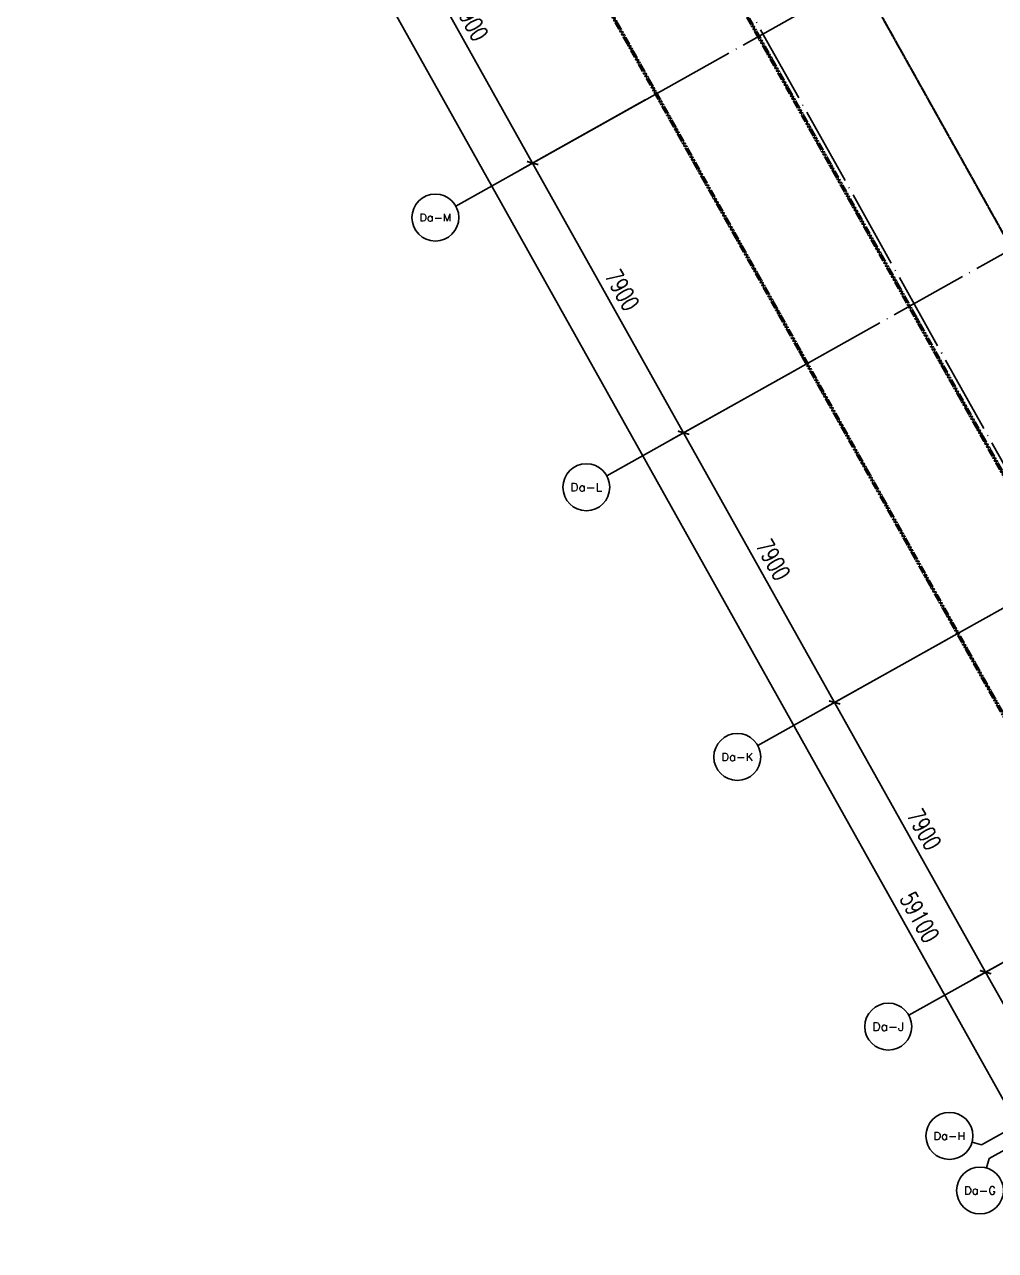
# Model space of a CAD drawing. Header units: millimetres. Extents: x 1089227 to 13101469, y 618865 to 10240562.
# Drawn here: x 1672731 to 1697552, y 4786102 to 4817436 of the extents above; entities that cross this region are included whole.
import ezdxf
from ezdxf.enums import TextEntityAlignment as Align

# ---------------------------------------------------------------- set-up
doc = ezdxf.new("R2010")
doc.units = ezdxf.units.MM
doc.header["$LTSCALE"] = 1000
doc.header["$PDMODE"] = 3
doc.header["$PDSIZE"] = 200
for name, pattern in [('A09-G-CTRL-用地红线+建筑退线_设计区$0$A02-G-MAIN-用地红线+退线_设计区$0$Redline1', [20, 10, -2, 2, -2, 2, -2]), ('A09-G-CTRL-用地红线+建筑退线_设计区$0$Controlline1', [12.8, 8, -1.6, 1.6, -1.6]), ('DOTE', [2.42, 2, -0.2, 0.02, -0.2])]:
    doc.linetypes.add(name, pattern=pattern)
doc.layers.get('0').update_dxf_attribs({"linetype": 'CONTINUOUS'})
doc.layers.get('Defpoints').update_dxf_attribs({"linetype": 'CONTINUOUS'})
doc.layers.add('A09-G-CTRL-用地红线+建筑退线_设计区$0$Z-REDL(用地红线)', color=10, linetype='CONTINUOUS', lineweight=60)
doc.layers.add('A09-G-CTRL-用地红线+建筑退线_设计区$0$Z-REDL-CTRL(建筑控制线)', color=40, linetype='CONTINUOUS', lineweight=35)
for name, color, linetype in [('AXIS', 3, 'CONTINUOUS'), ('AXIS_TEXT', 7, 'CONTINUOUS'), ('DOTE', 1, 'DOTE')]:
    doc.layers.add(name, color=color, linetype=linetype)
doc.styles.add('_TCH_AXIS', font='COMPLEX', dxfattribs={"bigfont": 'AllInOneBig.shx'})
doc.styles.add('_TCH_DIM_T3', font='SIMPLEX', dxfattribs={"width": 0.705882, "bigfont": 'AllInOneBig.shx'})
doc.styles.add('COMPLEX', font='COMPLEX', dxfattribs={"bigfont": 'AllInOneBig.shx'})
doc.dimstyles.new('_TCH_ARCH&&150', dxfattribs={"dimtxt": 446.25, "dimasz": 150, "dimexe": 375, "dimexo": 450, "dimgap": 189.375, "dimtad": 1, "dimdec": 0, "dimzin": 0, "dimdsep": 46, "dimtxsty": '_TCH_DIM_T3', "dimblk": 'ARCHTICK', "dimcen": 0.09, "dimclrt": 7, "dimazin": 2, "dimtfac": 1, "dimtdec": 0, "dimtix": 1, "dimtmove": 2, "dimatfit": 3, "dimfxl": 0, "dimtolj": 1, "dimtzin": 0, "dimarcsym": 0})

# ---------------------------------------------------------------- blocks, each defined once
blk = doc.blocks.new('0323最综用地红线')
at = {"layer": 'A09-G-CTRL-用地红线+建筑退线_设计区$0$Z-REDL(用地红线)', "color": 1, "linetype": 'A09-G-CTRL-用地红线+建筑退线_设计区$0$A02-G-MAIN-用地红线+退线_设计区$0$Redline1', "ltscale": 0.0005}
for points in [[(8183461, 3517876), (8169550, 3509328), (8160131, 3503545), (8152099, 3498611), (8138696, 3502107), (8115930, 3542824), (8115518, 3543566), (8115083, 3544303), (8114192, 3545772), (8113134, 3547397), (8112184, 3548757), (8111024, 3550345), (8109764, 3551947), (8108980, 3552895), (8108279, 3553719), (8107449, 3554647), (8106876, 3555285), (8107102, 3555445), (8142901, 3580643), (8156927, 3591183), (8157094, 3591770), (8196348, 3620115)], [(8181891, 3520433), (8167979, 3511884), (8158561, 3506101), (8151618, 3501837), (8140691, 3504687), (8118551, 3544286), (8118121, 3545058), (8117658, 3545843), (8116732, 3547370), (8115621, 3549075), (8114626, 3550500), (8113415, 3552157), (8112100, 3553830), (8111334, 3554756), (8144666, 3578217), (8159537, 3589391), (8159695, 3589947), (8198106, 3617684)]]:
    blk.add_lwpolyline(points, dxfattribs=at)
at = {"layer": 'A09-G-CTRL-用地红线+建筑退线_设计区$0$Z-REDL-CTRL(建筑控制线)', "linetype": 'A09-G-CTRL-用地红线+建筑退线_设计区$0$Controlline1', "ltscale": 0.0005, "flags": 128}
blk.add_lwpolyline([(8299567, 3686108), (8326626, 3675265), (8336400, 3687495), (8338983, 3690878), (8341712, 3688883), (8341724, 3688834), (8348492, 3681996), (8336495, 3657264), (8335815, 3655857), (8334921, 3653765), (8334408, 3652495), (8333554, 3650188), (8332762, 3647815), (8332296, 3646270), (8331866, 3644682), (8331460, 3643007), (8331063, 3641145), (8330737, 3639422), (8330293, 3636480), (8330017, 3634043), (8329761, 3630317), (8329732, 3627942), (8329763, 3625708), (8329928, 3622644), (8330113, 3620704), (8330325, 3618642), (8330653, 3615645), (8331572, 3606971), (8333151, 3600656), (8334420, 3595620), (8335099, 3592902), (8332162, 3588340), (8329462, 3587873), (8325135, 3587049), (8322510, 3586515), (8319525, 3585891), (8317926, 3585544), (8316578, 3585249), (8315535, 3585011), (8313300, 3584499), (8310791, 3583894), (8309251, 3583537), (8305740, 3582637), (8303918, 3582156), (8302104, 3581668), (8299703, 3581012), (8297227, 3580315), (8295056, 3579682), (8292998, 3579074), (8290643, 3578358), (8288572, 3577710), (8287591, 3577398), (8286161, 3576940), (8284503, 3576401), (8282624, 3575767), (8281086, 3575247), (8278146, 3574222), (8273894, 3572680), (8272471, 3572149), (8271089, 3571640), (8267888, 3570407), (8264331, 3569000), (8260702, 3567515), (8258549, 3566609), (8254947, 3565066), (8252185, 3563832), (8250834, 3563232), (8249176, 3562470), (8247994, 3561930), (8245505, 3560754), (8242980, 3559544), (8239801, 3558013), (8237959, 3557076), (8235838, 3555996), (8233384, 3554698), (8228450, 3552051), (8226178, 3550787), (8222141, 3548504), (8215629, 3544667), (8213710, 3543497), (8193657, 3531175), (8180322, 3522990), (8166408, 3514440), (8156991, 3508658), (8151138, 3505062), (8142685, 3507267), (8121171, 3545747), (8120724, 3546549), (8120233, 3547383), (8119272, 3548967), (8118108, 3550752), (8117067, 3552244), (8115806, 3553970), (8115672, 3554140), (8146431, 3575790), (8162146, 3587599), (8162295, 3588125), (8199863, 3615253), (8204215, 3618404), (8231584, 3638167), (8260590, 3655826), (8295376, 3680010)], close=True, dxfattribs=at)
blk = doc.blocks.new('_AXISO')
blk.add_circle((0, 0), 0.5)
at = {"layer": 'AXIS_TEXT', "style": 'COMPLEX', "width": 1.041667}
blk.add_attdef('A', text='', height=0.56, dxfattribs=at).set_placement((-0.25, -0.28), (0.25, -0.28), align=Align.FIT)
blk = doc.blocks.new('_ArchTick')
at = {"color": 0, "linetype": 'ByBlock', "const_width": 0.3}
blk.add_lwpolyline([(-0.71, -0.71), (0.71, 0.71)], dxfattribs=at)
blk = doc.blocks.new('*D422')
at = {"layer": 'AXIS', "color": 0, "lineweight": -2, "transparency": 16777216}
for p, q in [((-216696, -2812), (-220950, -5193)), ((-220623, -5010), (-191750, -56577)), ((-187823, -54379), (-192077, -56760))]:
    blk.add_line(p, q, dxfattribs=at)
at = {"layer": 'Defpoints', "color": 0, "transparency": 16777216}
for p in [(-216304, -2592), (-187431, -54159), (-191750, -56577)]:
    blk.add_point(p, dxfattribs=at)
at = {"layer": 'AXIS', "color": 0, "lineweight": -2, "transparency": 16777216, "xscale": 150, "yscale": 150, "zscale": 150}
for p, rotation in [((-220623, -5010), 119.2447278322573), ((-191750, -56577), 299.2447278322574)]:
    blk.add_blockref('_ArchTick', p, dxfattribs=dict(at, rotation=rotation))
at = {"layer": 'AXIS', "color": 7, "transparency": 16777216, "insert": (-205826, -30592), "char_height": 446.2, "attachment_point": 5, "rotation": 299.2447, "style": '_TCH_DIM_T3'}
blk.add_mtext('\\A1;59100', dxfattribs=at)
blk = doc.blocks.new('*D431')
at = {"layer": 'AXIS', "color": 0, "lineweight": -2, "transparency": 16777216}
for p, q in [((-201258, -30384), (-204465, -32179)), ((-204138, -31996), (-202281, -35312)), ((-199402, -33700), (-202608, -35495))]:
    blk.add_line(p, q, dxfattribs=at)
at = {"layer": 'Defpoints', "color": 0, "transparency": 16777216}
for p in [(-200866, -30164), (-199009, -33480), (-202281, -35312)]:
    blk.add_point(p, dxfattribs=at)
at = {"layer": 'AXIS', "color": 0, "lineweight": -2, "transparency": 16777216, "xscale": 150, "yscale": 150, "zscale": 150}
for p, rotation in [((-204138, -31996), 119.2447278322526), ((-202281, -35312), 299.2447278322526)]:
    blk.add_blockref('_ArchTick', p, dxfattribs=dict(at, rotation=rotation))
at = {"layer": 'AXIS', "color": 7, "transparency": 16777216, "insert": (-202850, -33452), "char_height": 446.2, "attachment_point": 5, "rotation": 299.2447, "style": '_TCH_DIM_T3'}
blk.add_mtext('\\A1;3800', dxfattribs=at)
blk = doc.blocks.new('*D432')
at = {"layer": 'AXIS', "color": 0, "lineweight": -2, "transparency": 16777216}
for p, q in [((-205118, -23491), (-208324, -25286)), ((-207997, -25103), (-204138, -31996)), ((-201258, -30384), (-204465, -32179))]:
    blk.add_line(p, q, dxfattribs=at)
at = {"layer": 'Defpoints', "color": 0, "transparency": 16777216}
for p in [(-204725, -23271), (-200866, -30164), (-204138, -31996)]:
    blk.add_point(p, dxfattribs=at)
at = {"layer": 'AXIS', "color": 0, "lineweight": -2, "transparency": 16777216, "xscale": 150, "yscale": 150, "zscale": 150}
for p, rotation in [((-207997, -25103), 119.2447278322578), ((-204138, -31996), 299.2447278322579)]:
    blk.add_blockref('_ArchTick', p, dxfattribs=dict(at, rotation=rotation))
at = {"layer": 'AXIS', "color": 7, "transparency": 16777216, "insert": (-205707, -28348), "char_height": 446.2, "attachment_point": 5, "rotation": 299.2447, "style": '_TCH_DIM_T3'}
blk.add_mtext('\\A1;7900', dxfattribs=at)
blk = doc.blocks.new('*D433')
at = {"layer": 'AXIS', "color": 0, "lineweight": -2, "transparency": 16777216}
for p, q in [((-208977, -16598), (-212184, -18393)), ((-211857, -18210), (-207997, -25103)), ((-205118, -23491), (-208324, -25286))]:
    blk.add_line(p, q, dxfattribs=at)
at = {"layer": 'Defpoints', "color": 0, "transparency": 16777216}
for p in [(-208585, -16378), (-204725, -23271), (-207997, -25103)]:
    blk.add_point(p, dxfattribs=at)
at = {"layer": 'AXIS', "color": 0, "lineweight": -2, "transparency": 16777216, "xscale": 150, "yscale": 150, "zscale": 150}
for p, rotation in [((-211857, -18210), 119.2447278322562), ((-207997, -25103), 299.2447278322562)]:
    blk.add_blockref('_ArchTick', p, dxfattribs=dict(at, rotation=rotation))
at = {"layer": 'AXIS', "color": 7, "transparency": 16777216, "insert": (-209567, -21455), "char_height": 446.2, "attachment_point": 5, "rotation": 299.2447, "style": '_TCH_DIM_T3'}
blk.add_mtext('\\A1;7900', dxfattribs=at)
blk = doc.blocks.new('*D434')
at = {"layer": 'AXIS', "color": 0, "lineweight": -2, "transparency": 16777216}
for p, q in [((-212837, -9705), (-216043, -11500)), ((-215716, -11317), (-211857, -18210)), ((-208977, -16598), (-212184, -18393))]:
    blk.add_line(p, q, dxfattribs=at)
at = {"layer": 'Defpoints', "color": 0, "transparency": 16777216}
for p in [(-212444, -9485), (-208585, -16378), (-211857, -18210)]:
    blk.add_point(p, dxfattribs=at)
at = {"layer": 'AXIS', "color": 0, "lineweight": -2, "transparency": 16777216, "xscale": 150, "yscale": 150, "zscale": 150}
for p, rotation in [((-215716, -11317), 119.2447278322578), ((-211857, -18210), 299.2447278322579)]:
    blk.add_blockref('_ArchTick', p, dxfattribs=dict(at, rotation=rotation))
at = {"layer": 'AXIS', "color": 7, "transparency": 16777216, "insert": (-213426, -14562), "char_height": 446.2, "attachment_point": 5, "rotation": 299.2447, "style": '_TCH_DIM_T3'}
blk.add_mtext('\\A1;7900', dxfattribs=at)
blk = doc.blocks.new('*D435')
at = {"layer": 'AXIS', "color": 0, "lineweight": -2, "transparency": 16777216}
for p, q in [((-216696, -2812), (-219903, -4607)), ((-219576, -4424), (-215716, -11317)), ((-212837, -9705), (-216043, -11500))]:
    blk.add_line(p, q, dxfattribs=at)
at = {"layer": 'Defpoints', "color": 0, "transparency": 16777216}
for p in [(-216304, -2592), (-212444, -9485), (-215716, -11317)]:
    blk.add_point(p, dxfattribs=at)
at = {"layer": 'AXIS', "color": 0, "lineweight": -2, "transparency": 16777216, "xscale": 150, "yscale": 150, "zscale": 150}
for p, rotation in [((-219576, -4424), 119.2447278322578), ((-215716, -11317), 299.2447278322579)]:
    blk.add_blockref('_ArchTick', p, dxfattribs=dict(at, rotation=rotation))
at = {"layer": 'AXIS', "color": 7, "transparency": 16777216, "insert": (-217286, -7669), "char_height": 446.2, "attachment_point": 5, "rotation": 299.2447, "style": '_TCH_DIM_T3'}
blk.add_mtext('\\A1;7900', dxfattribs=at)
blk = doc.blocks.new('裙房轴网260428')
at = {"layer": 'AXIS'}
for p, q in [((-212444, -9484.9), (-217679.3, -12416.1)), ((-208584.6, -16378), (-213819.8, -19309.2)), ((-204725.1, -23271), (-209960.3, -26202.3)), ((-200865.6, -30164.1), (-206100.9, -33095.4)), ((-199009.2, -33479.8), (-204244.4, -36411)), ((-198813.8, -33828.8), (-204049, -36760)), ((-204483.6, -36343.5), (-204244.4, -36411)), ((-204116.5, -36999.2), (-204049, -36760))]:
    blk.add_line(p, q, dxfattribs=at)
at = {"layer": 'DOTE', "color": 16, "linetype": 'DOTE'}
for p, q in [((-221711.1, 13207), (-181881.9, -57928.6)), ((-212444, -9484.9), (-192896.7, 1459.8)), ((-208584.6, -16378), (-189037.2, -5433.3)), ((-204725.1, -23271), (-185177.7, -12326.4))]:
    blk.add_line(p, q, dxfattribs=at)
at = {"layer": 'AXIS'}
ref = blk.add_blockref('_AXISO', (-218202.8, -12709.3), dxfattribs=dict(at, xscale=1200, yscale=1200, zscale=1200))
ref.add_attrib('A', 'Da-M', dxfattribs={"layer": 'AXIS_TEXT', "height": 192.91, "style": '_TCH_AXIS'}).set_placement((-218611.6, -12805.7), (-217794, -12805.7), align=Align.FIT)
ref = blk.add_blockref('_AXISO', (-214343.3, -19602.3), dxfattribs=dict(at, xscale=1200, yscale=1200, zscale=1200))
ref.add_attrib('A', 'Da-L', dxfattribs={"layer": 'AXIS_TEXT', "height": 206.04, "style": '_TCH_AXIS'}).set_placement((-214750.5, -19705.4), (-213936.2, -19705.4), align=Align.FIT)
ref = blk.add_blockref('_AXISO', (-210483.9, -26495.4), dxfattribs=dict(at, xscale=1200, yscale=1200, zscale=1200))
ref.add_attrib('A', 'Da-K', dxfattribs={"layer": 'AXIS_TEXT', "height": 197.1, "style": '_TCH_AXIS'}).set_placement((-210892.1, -26594), (-210075.6, -26594), align=Align.FIT)
ref = blk.add_blockref('_AXISO', (-206624.4, -33388.5), dxfattribs=dict(at, xscale=1200, yscale=1200, zscale=1200))
ref.add_attrib('A', 'Da-J', dxfattribs={"layer": 'AXIS_TEXT', "height": 215.8, "style": '_TCH_AXIS'}).set_placement((-207030.3, -33496.4), (-206218.5, -33496.4), align=Align.FIT)
ref = blk.add_blockref('_AXISO', (-205061.1, -36180.6), dxfattribs=dict(at, xscale=1200, yscale=1200, zscale=1200))
ref.add_attrib('A', 'Da-H', dxfattribs={"layer": 'AXIS_TEXT', "height": 194.98, "style": '_TCH_AXIS'}).set_placement((-205469.6, -36278.1), (-204652.5, -36278.1), align=Align.FIT)
ref = blk.add_blockref('_AXISO', (-204279.4, -37576.7), dxfattribs=dict(at, xscale=1200, yscale=1200, zscale=1200))
ref.add_attrib('A', 'Da-G', dxfattribs={"layer": 'AXIS_TEXT', "height": 199.26, "style": '_TCH_AXIS'}).set_placement((-204687.4, -37676.3), (-203871.4, -37676.3), align=Align.FIT)
for p1, p2, distance, picture, middle in [((-216303.5, -2591.8), (-187430.7, -54159), -4950, '*D422', (-205826.3, -30592.2)), ((-216303.5, -2591.8), (-212444, -9484.9), -3750, '*D435', (-217285.9, -7668.9)), ((-212444, -9484.9), (-208584.6, -16378), -3750, '*D434', (-213426.4, -14561.9)), ((-208584.6, -16378), (-204725.1, -23271), -3750, '*D433', (-209566.9, -21455)), ((-204725.1, -23271), (-200865.6, -30164.1), -3750, '*D432', (-205707.5, -28348.1)), ((-200865.6, -30164.1), (-199009.2, -33479.8), -3750, '*D431', (-202849.5, -33452.5))]:
    dim = blk.add_aligned_dim(p1=p1, p2=p2, distance=distance, dimstyle='_TCH_ARCH&&150', dxfattribs=at)
    dim.commit()
    dim.dimension.update_dxf_attribs({"geometry": picture, "text_midpoint": middle})
blk = doc.blocks.new('04地块地下轴网260428')
blk.add_blockref('裙房轴网260428', (0, 0))

msp = doc.modelspace()

# ---------------------------------------------------------------- block references
for name, p in [('0323最综用地红线', (-6434145.536, 1285525.343)), ('04地块地下轴网260428', (1901435.755, 4825211.796))]:
    msp.add_blockref(name, p)

doc.saveas('drawing.dxf')
